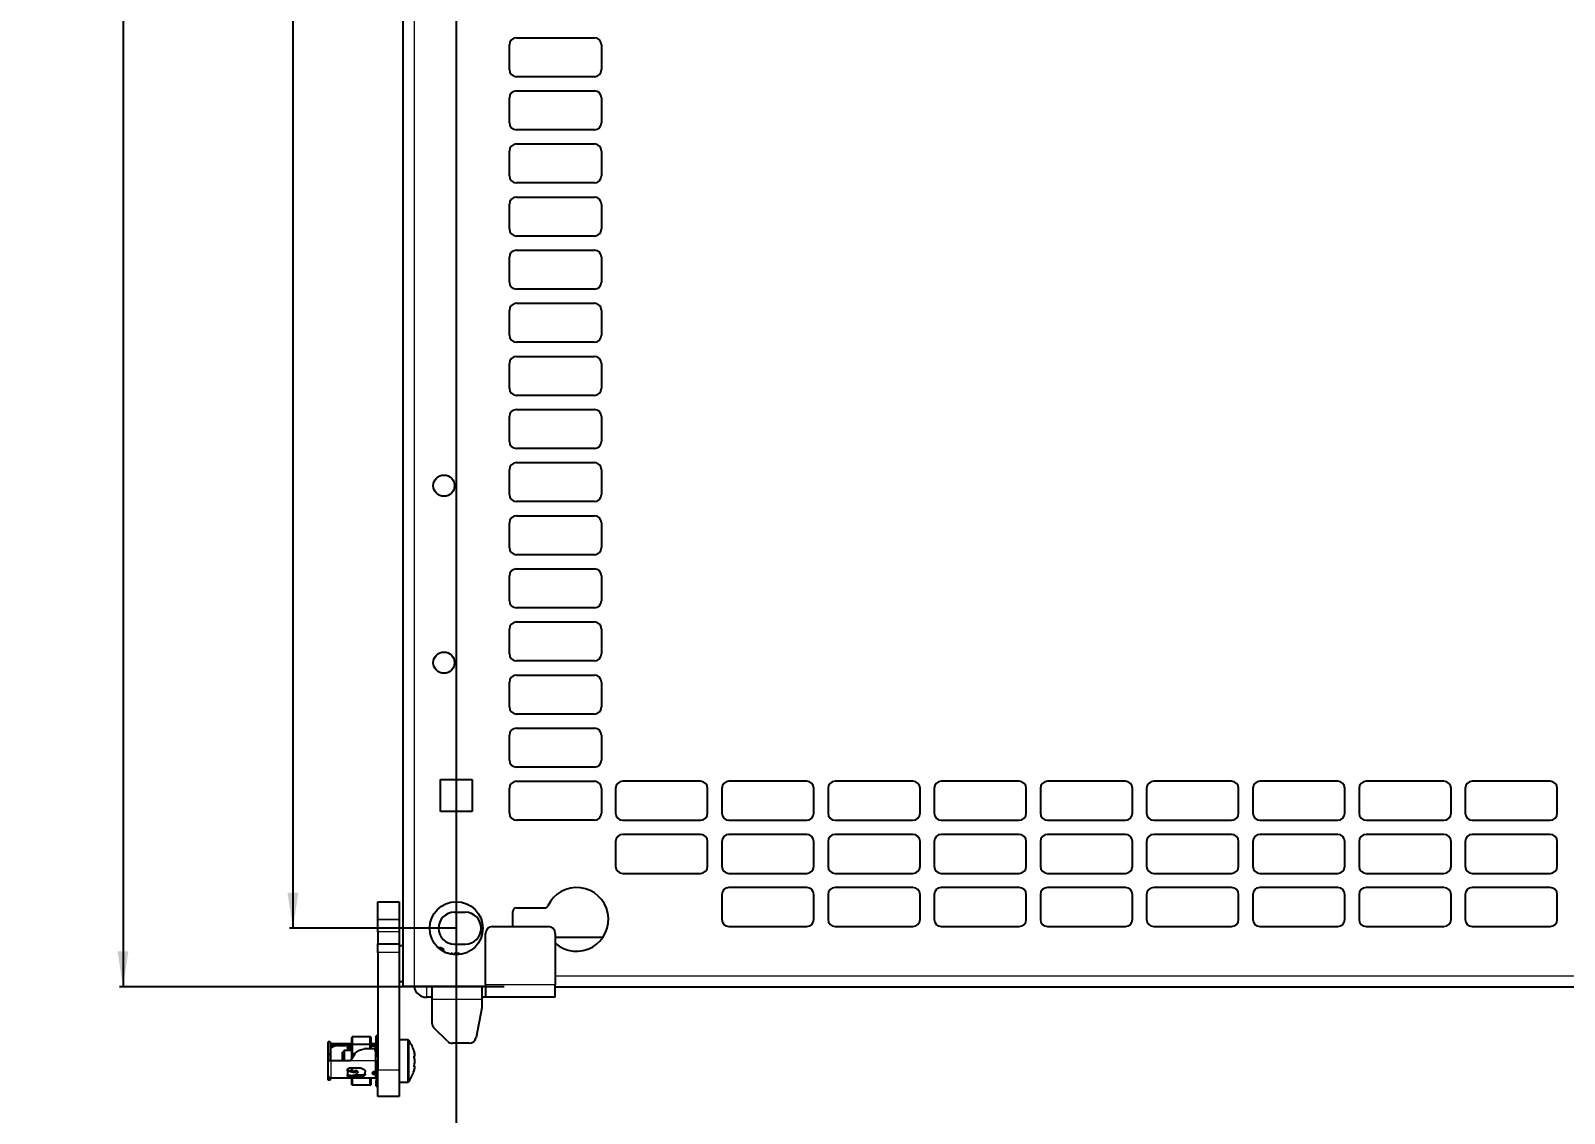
# Model space of a CAD drawing. Header units: millimetres. Extents: x -795 to 1020, y 148 to 1992.
# Drawn here: x -794.8 to -361.6, y 320.4 to 626.1 of the extents above; entities that cross this region are included whole.
import ezdxf

# ---------------------------------------------------------------- set-up
doc = ezdxf.new("R2010")
doc.units = ezdxf.units.MM
doc.layers.add('FORMAT', color=7, linetype='Continuous')
doc.styles.add('SLDTEXTSTYLE0', font='TXT', dxfattribs={"width": 0.75})
doc.dimstyles.new('SLDDIMSTYLE0', dxfattribs={"dimtxt": 20, "dimasz": 10, "dimexe": 0, "dimexo": 0.0625, "dimgap": 5, "dimtad": 2, "dimdec": 1, "dimrnd": 1e-09, "dimzin": 12, "dimdsep": 46, "dimtxsty": 'SLDTEXTSTYLE0', "dimsah": 1, "dimcen": 0.09, "dimadec": 0, "dimazin": 3, "dimtfac": 1, "dimtofl": 0, "dimtmove": 0, "dimatfit": 3, "dimfxl": 0, "dimfrac": 2, "dimtolj": 1, "dimtzin": 12, "dimarcsym": 0})

# ---------------------------------------------------------------- blocks, each defined once
blk = doc.blocks.new('_D')
at = {"layer": 'FORMAT'}
for p, q in [((-661.09, 1839.15), (-769.73, 1839.15)), ((-768.73, 1839.15), (-768.73, 356.13)), ((-661.09, 356.13), (-769.73, 356.13))]:
    blk.add_line(p, q, dxfattribs=at)
for points in [[(-768.73, 1839.15), (-770.27, 1829.15), (-767.2, 1829.15)], [(-768.73, 356.13), (-767.2, 366.13), (-770.27, 366.13)]]:
    blk.add_solid(points, dxfattribs=at)
at = {"layer": 'FORMAT', "insert": (-794.51, 1068.08), "char_height": 20, "attachment_point": 1, "rotation": 90, "style": 'SLDTEXTSTYLE0'}
blk.add_mtext('1483', dxfattribs=at)
blk = doc.blocks.new('_D_4')
at = {"layer": 'FORMAT'}
for p, q in [((-674.58, 1097.63), (-674.58, 282.14)), ((-18.58, 1097.63), (-18.58, 282.14)), ((-674.58, 283.14), (-18.58, 283.14))]:
    blk.add_line(p, q, dxfattribs=at)
for points in [[(-674.58, 283.14), (-664.58, 281.6), (-664.58, 284.68)], [(-18.58, 283.14), (-28.58, 284.68), (-28.58, 281.6)]]:
    blk.add_solid(points, dxfattribs=at)
at = {"layer": 'FORMAT', "insert": (-368.75, 308.92), "char_height": 20, "attachment_point": 1, "style": 'SLDTEXTSTYLE0'}
blk.add_mtext('656', dxfattribs=at)
blk = doc.blocks.new('_D_5')
at = {"layer": 'FORMAT'}
for p, q in [((-674.59, 1822.64), (-721.73, 1822.64)), ((-720.73, 1822.64), (-720.73, 372.64)), ((-674.59, 372.64), (-721.73, 372.64))]:
    blk.add_line(p, q, dxfattribs=at)
for points in [[(-720.73, 1822.64), (-722.27, 1812.64), (-719.2, 1812.64)], [(-720.73, 372.64), (-719.2, 382.64), (-722.27, 382.64)]]:
    blk.add_solid(points, dxfattribs=at)
at = {"layer": 'FORMAT', "insert": (-746.51, 1068.08), "char_height": 20, "attachment_point": 1, "rotation": 90, "style": 'SLDTEXTSTYLE0'}
blk.add_mtext('1450', dxfattribs=at)

msp = doc.modelspace()

# ---------------------------------------------------------------- linework, layer by layer
at = {"color": 7, "linetype": 'Continuous', "lineweight": 25}
for p, q in [((-689.58, 356.14), (-689.58, 1839.14)), ((-657.58, 624.14), (-635.58, 624.14)), ((-659.58, 615.14), (-659.58, 622.14)), ((-633.58, 622.14), (-633.58, 615.14)), ((-635.58, 613.14), (-657.58, 613.14)), ((-659.58, 600.14), (-659.58, 607.14)), ((-657.58, 609.14), (-635.58, 609.14)), ((-633.58, 607.14), (-633.58, 600.14)), ((-635.58, 598.14), (-657.58, 598.14)), ((-657.58, 594.14), (-635.58, 594.14)), ((-659.58, 585.14), (-659.58, 592.14)), ((-633.58, 592.14), (-633.58, 585.14)), ((-635.58, 583.14), (-657.58, 583.14)), ((-659.58, 570.14), (-659.58, 577.14)), ((-657.58, 579.14), (-635.58, 579.14)), ((-633.58, 577.14), (-633.58, 570.14)), ((-635.58, 568.14), (-657.58, 568.14)), ((-657.58, 564.14), (-635.58, 564.14)), ((-659.58, 555.14), (-659.58, 562.14)), ((-633.58, 562.14), (-633.58, 555.14)), ((-635.58, 553.14), (-657.58, 553.14)), ((-659.58, 540.14), (-659.58, 547.14)), ((-657.58, 549.14), (-635.58, 549.14)), ((-633.58, 547.14), (-633.58, 540.14)), ((-635.58, 538.14), (-657.58, 538.14)), ((-657.58, 534.14), (-635.58, 534.14)), ((-659.58, 525.14), (-659.58, 532.14)), ((-633.58, 532.14), (-633.58, 525.14)), ((-635.58, 523.14), (-657.58, 523.14)), ((-659.58, 510.14), (-659.58, 517.14)), ((-657.58, 519.14), (-635.58, 519.14)), ((-633.58, 517.14), (-633.58, 510.14)), ((-635.58, 508.14), (-657.58, 508.14)), ((-657.58, 504.14), (-635.58, 504.14)), ((-659.58, 495.14), (-659.58, 502.14)), ((-633.58, 502.14), (-633.58, 495.14)), ((-635.58, 493.14), (-657.58, 493.14)), ((-659.58, 480.14), (-659.58, 487.14)), ((-657.58, 489.14), (-635.58, 489.14)), ((-633.58, 487.14), (-633.58, 480.14)), ((-635.58, 478.14), (-657.58, 478.14)), ((-657.58, 474.14), (-635.58, 474.14)), ((-659.58, 465.14), (-659.58, 472.14)), ((-633.58, 472.14), (-633.58, 465.14)), ((-635.58, 463.14), (-657.58, 463.14)), ((-659.58, 450.14), (-659.58, 457.14)), ((-657.58, 459.14), (-635.58, 459.14)), ((-633.58, 457.14), (-633.58, 450.14)), ((-635.58, 448.14), (-657.58, 448.14)), ((-659.58, 435.14), (-659.58, 442.14)), ((-657.58, 444.14), (-635.58, 444.14)), ((-633.58, 442.14), (-633.58, 435.14)), ((-635.58, 433.14), (-657.58, 433.14)), ((-657.58, 429.14), (-635.58, 429.14)), ((-659.58, 420.14), (-659.58, 427.14)), ((-633.58, 427.14), (-633.58, 420.14)), ((-635.58, 418.14), (-657.58, 418.14)), ((-679.08, 414.64), (-670.08, 414.64)), ((-679.08, 405.64), (-679.08, 414.64)), ((-670.08, 414.64), (-670.08, 405.64)), ((-659.58, 405.14), (-659.58, 412.14)), ((-657.58, 414.14), (-635.58, 414.14)), ((-633.58, 412.14), (-633.58, 405.14)), ((-629.58, 412.14), (-629.58, 405.14)), ((-605.58, 414.14), (-627.58, 414.14)), ((-603.58, 405.14), (-603.58, 412.14)), ((-599.58, 412.14), (-599.58, 405.14)), ((-575.58, 414.14), (-597.58, 414.14)), ((-573.58, 405.14), (-573.58, 412.14)), ((-569.58, 412.14), (-569.58, 405.14)), ((-545.58, 414.14), (-567.58, 414.14)), ((-543.58, 405.14), (-543.58, 412.14)), ((-539.58, 412.14), (-539.58, 405.14)), ((-515.58, 414.14), (-537.58, 414.14)), ((-513.58, 405.14), (-513.58, 412.14)), ((-509.58, 412.14), (-509.58, 405.14)), ((-485.58, 414.14), (-507.58, 414.14)), ((-483.58, 405.14), (-483.58, 412.14)), ((-479.58, 412.14), (-479.58, 405.14)), ((-455.58, 414.14), (-477.58, 414.14)), ((-453.58, 405.14), (-453.58, 412.14)), ((-449.58, 412.14), (-449.58, 405.14)), ((-425.58, 414.14), (-447.58, 414.14)), ((-423.58, 405.14), (-423.58, 412.14)), ((-419.58, 412.14), (-419.58, 405.14)), ((-395.58, 414.14), (-417.58, 414.14)), ((-393.58, 405.14), (-393.58, 412.14)), ((-389.58, 412.14), (-389.58, 405.14)), ((-365.58, 414.14), (-387.58, 414.14)), ((-363.58, 405.14), (-363.58, 412.14)), ((-670.08, 405.64), (-679.08, 405.64)), ((-635.58, 403.14), (-657.58, 403.14)), ((-627.58, 403.14), (-605.58, 403.14)), ((-597.58, 403.14), (-575.58, 403.14)), ((-567.58, 403.14), (-545.58, 403.14)), ((-537.58, 403.14), (-515.58, 403.14)), ((-507.58, 403.14), (-485.58, 403.14)), ((-477.58, 403.14), (-455.58, 403.14)), ((-447.58, 403.14), (-425.58, 403.14)), ((-417.58, 403.14), (-395.58, 403.14)), ((-387.58, 403.14), (-365.58, 403.14)), ((-605.58, 399.14), (-627.58, 399.14)), ((-575.58, 399.14), (-597.58, 399.14)), ((-545.58, 399.14), (-567.58, 399.14)), ((-515.58, 399.14), (-537.58, 399.14)), ((-485.58, 399.14), (-507.58, 399.14)), ((-455.58, 399.14), (-477.58, 399.14)), ((-425.58, 399.14), (-447.58, 399.14)), ((-395.58, 399.14), (-417.58, 399.14)), ((-365.58, 399.14), (-387.58, 399.14)), ((-629.58, 397.14), (-629.58, 390.14)), ((-603.58, 390.14), (-603.58, 397.14)), ((-599.58, 397.14), (-599.58, 390.14)), ((-573.58, 390.14), (-573.58, 397.14)), ((-569.58, 397.14), (-569.58, 390.14)), ((-543.58, 390.14), (-543.58, 397.14)), ((-539.58, 397.14), (-539.58, 390.14)), ((-513.58, 390.14), (-513.58, 397.14)), ((-509.58, 397.14), (-509.58, 390.14)), ((-483.58, 390.14), (-483.58, 397.14)), ((-479.58, 397.14), (-479.58, 390.14)), ((-453.58, 390.14), (-453.58, 397.14)), ((-449.58, 397.14), (-449.58, 390.14)), ((-423.58, 390.14), (-423.58, 397.14)), ((-419.58, 397.14), (-419.58, 390.14)), ((-393.58, 390.14), (-393.58, 397.14)), ((-389.58, 397.14), (-389.58, 390.14)), ((-363.58, 390.14), (-363.58, 397.14)), ((-627.58, 388.14), (-605.58, 388.14)), ((-597.58, 388.14), (-575.58, 388.14)), ((-567.58, 388.14), (-545.58, 388.14)), ((-537.58, 388.14), (-515.58, 388.14)), ((-507.58, 388.14), (-485.58, 388.14)), ((-477.58, 388.14), (-455.58, 388.14)), ((-447.58, 388.14), (-425.58, 388.14)), ((-417.58, 388.14), (-395.58, 388.14)), ((-387.58, 388.14), (-365.58, 388.14)), ((-599.58, 382.14), (-599.58, 375.14)), ((-575.58, 384.14), (-597.58, 384.14)), ((-573.58, 375.14), (-573.58, 382.14)), ((-569.58, 382.14), (-569.58, 375.14)), ((-545.58, 384.14), (-567.58, 384.14)), ((-543.58, 375.14), (-543.58, 382.14)), ((-539.58, 382.14), (-539.58, 375.14)), ((-515.58, 384.14), (-537.58, 384.14)), ((-513.58, 375.14), (-513.58, 382.14)), ((-509.58, 382.14), (-509.58, 375.14)), ((-485.58, 384.14), (-507.58, 384.14)), ((-483.58, 375.14), (-483.58, 382.14)), ((-479.58, 382.14), (-479.58, 375.14)), ((-455.58, 384.14), (-477.58, 384.14)), ((-453.58, 375.14), (-453.58, 382.14)), ((-449.58, 382.14), (-449.58, 375.14)), ((-425.58, 384.14), (-447.58, 384.14)), ((-423.58, 375.14), (-423.58, 382.14)), ((-419.58, 382.14), (-419.58, 375.14)), ((-395.58, 384.14), (-417.58, 384.14)), ((-393.58, 375.14), (-393.58, 382.14)), ((-389.58, 382.14), (-389.58, 375.14)), ((-365.58, 384.14), (-387.58, 384.14)), ((-363.58, 375.14), (-363.58, 382.14)), ((-696.73, 380.14), (-690.73, 380.14)), ((-696.73, 375.14), (-696.73, 380.14)), ((-690.73, 380.14), (-690.73, 375.14)), ((-675.08, 377.14), (-672.08, 377.14)), ((-658.58, 373.14), (-658.58, 377.38)), ((-657.58, 378.38), (-649.64, 378.38)), ((-696.73, 375.14), (-696.73, 375.13)), ((-696.73, 371.6), (-696.73, 375.13)), ((-690.73, 375.14), (-690.73, 375.13)), ((-690.73, 375.13), (-690.73, 371.6)), ((-664.33, 373.14), (-648.63, 373.14)), ((-597.58, 373.14), (-575.58, 373.14)), ((-567.58, 373.14), (-545.58, 373.14)), ((-537.58, 373.14), (-515.58, 373.14)), ((-507.58, 373.14), (-485.58, 373.14)), ((-477.58, 373.14), (-455.58, 373.14)), ((-447.58, 373.14), (-425.58, 373.14)), ((-417.58, 373.14), (-395.58, 373.14)), ((-387.58, 373.14), (-365.58, 373.14)), ((-696.73, 371.6), (-696.73, 368.25)), ((-696.73, 368.25), (-690.73, 368.25)), ((-696.73, 365.75), (-696.73, 368.25)), ((-690.73, 371.6), (-690.73, 368.25)), ((-690.73, 368.25), (-690.73, 365.75)), ((-666.33, 356.74), (-666.33, 371.14)), ((-646.63, 371.14), (-646.63, 356.74)), ((-646.63, 370.13), (-633.1, 370.13)), ((-696.73, 365.75), (-696.73, 332.64)), ((-689.58, 367.64), (-690.73, 367.64)), ((-690.73, 365.75), (-690.73, 332.64)), ((-678.95, 367.14), (-679.68, 367.14)), ((-678.08, 366.64), (-678.95, 367.14)), ((-678.95, 366.54), (-678.95, 367.14)), ((-678.08, 366.01), (-678.08, 366.64)), ((-676.95, 365.64), (-677.02, 365.55)), ((-676.81, 365.64), (-676.95, 365.64)), ((-676.95, 365.52), (-676.95, 365.64)), ((-676.67, 365.44), (-676.81, 365.64)), ((-676.81, 365.48), (-676.81, 365.64)), ((-675.95, 365.64), (-676.18, 365.31)), ((-675.81, 365.64), (-675.95, 365.64)), ((-675.95, 365.27), (-675.95, 365.64)), ((-675.5, 365.2), (-675.81, 365.64)), ((-675.81, 365.24), (-675.81, 365.64)), ((-674.95, 365.64), (-675.28, 365.17)), ((-675.08, 368.14), (-672.08, 368.14)), ((-674.81, 365.64), (-674.95, 365.64)), ((-674.95, 365.15), (-674.95, 365.64)), ((-674.46, 365.14), (-674.81, 365.64)), ((-674.81, 365.14), (-674.81, 365.64)), ((-673.95, 365.64), (-674.3, 365.14)), ((-673.83, 365.64), (-673.95, 365.64)), ((-673.95, 365.17), (-673.95, 365.64)), ((-673.58, 365.39), (-673.83, 365.64)), ((-673.83, 365.18), (-673.83, 365.64)), ((-673.58, 365.21), (-673.58, 365.39)), ((-690.73, 357.64), (-689.58, 357.64)), ((-686.48, 356.14), (-689.58, 356.14)), ((-681.48, 356.14), (-686.48, 356.14)), ((-681.48, 356.14), (-681.48, 352.54)), ((-667.33, 356.14), (-681.48, 356.14)), ((-667.33, 356.14), (-667.33, 352.54)), ((-666.33, 356.14), (-667.33, 356.14)), ((-666.33, 356.74), (-666.33, 353.14)), ((-646.63, 353.14), (-646.63, 356.74)), ((-646.63, 356.13), (-46.03, 356.13)), ((-681.48, 353.14), (-682.98, 353.14)), ((-681.48, 352.54), (-681.48, 345.97)), ((-666.33, 353.14), (-667.33, 353.14)), ((-667.33, 352.54), (-667.33, 350.14)), ((-646.63, 353.14), (-666.33, 353.14)), ((-667.33, 350.14), (-669.01, 341.75)), ((-677.07, 340.72), (-680.9, 344.55)), ((-710.23, 340.57), (-710.73, 340.57)), ((-710.73, 336.96), (-710.73, 340.57)), ((-710.23, 340.57), (-710.23, 336.96)), ((-708.03, 339.99), (-710.03, 339.99)), ((-709.53, 339.53), (-710.03, 339.53)), ((-710.03, 339.53), (-710.03, 339.08)), ((-710.03, 339.08), (-709.53, 339.08)), ((-709.53, 339.08), (-709.53, 339.53)), ((-708.03, 339.49), (-708.03, 339.99)), ((-704.13, 339.99), (-708.03, 339.99)), ((-708.03, 339.49), (-704.13, 339.49)), ((-706.23, 338.14), (-706.73, 337.64)), ((-704.13, 338.14), (-706.23, 338.14)), ((-706.23, 338.14), (-706.23, 335.14)), ((-705.33, 338.84), (-705.33, 338.68)), ((-705.33, 338.68), (-704.13, 338.8)), ((-705.33, 338.68), (-705.33, 338.14)), ((-704.83, 339.08), (-704.13, 339.08)), ((-704.02, 341.98), (-704.13, 341.76)), ((-704.13, 339.81), (-704.13, 341.76)), ((-704.02, 339.83), (-704.13, 339.81)), ((-704.13, 337.14), (-704.13, 339.81)), ((-704.02, 341.98), (-704.02, 339.83)), ((-698.93, 341.98), (-704.02, 341.98)), ((-704.02, 339.83), (-704.02, 337.14)), ((-698.93, 339.83), (-704.02, 339.83)), ((-700.33, 338.64), (-698.18, 338.64)), ((-698.93, 339.83), (-698.93, 341.98)), ((-698.73, 341.85), (-698.93, 341.98)), ((-698.93, 338.64), (-698.93, 339.83)), ((-698.73, 339.82), (-698.93, 339.83)), ((-698.73, 341.85), (-698.73, 339.82)), ((-697.43, 339.99), (-698.73, 339.99)), ((-698.73, 339.82), (-698.73, 338.64)), ((-698.73, 339.49), (-697.43, 339.49)), ((-697.53, 339.29), (-698.73, 339.29)), ((-697.53, 339.29), (-697.53, 338.26)), ((-697.53, 338.59), (-697.43, 338.59)), ((-697.23, 338.14), (-697.48, 338.14)), ((-696.73, 342.24), (-697.23, 342.24)), ((-697.23, 336.98), (-697.23, 342.24)), ((-688.41, 341.14), (-690.73, 341.14)), ((-670.97, 340.14), (-675.66, 340.14)), ((-710.23, 336.96), (-710.73, 336.96)), ((-710.73, 335.27), (-710.73, 336.96)), ((-710.23, 335.27), (-710.73, 335.27)), ((-710.73, 335.14), (-710.73, 335.27)), ((-710.03, 335.14), (-710.73, 335.14)), ((-710.73, 330.99), (-710.73, 335.14)), ((-710.23, 336.96), (-710.23, 335.27)), ((-710.23, 335.27), (-710.23, 335.14)), ((-704.43, 335.14), (-710.03, 335.14)), ((-706.73, 335.14), (-706.73, 337.64)), ((-703.28, 337.14), (-704.43, 335.14)), ((-704.02, 337.14), (-704.13, 337.14)), ((-704.13, 335.66), (-704.13, 337.14)), ((-703.28, 337.14), (-704.02, 337.14)), ((-704.02, 337.14), (-704.02, 335.86)), ((-697.43, 337.89), (-697.43, 335.14)), ((-697.23, 336.58), (-697.43, 336.59)), ((-697.23, 335.14), (-697.43, 335.14)), ((-697.23, 336.45), (-697.23, 336.98)), ((-697.23, 336.98), (-696.73, 336.98)), ((-696.73, 336.45), (-697.23, 336.45)), ((-697.23, 330.82), (-697.23, 335.14)), ((-697.23, 335.14), (-696.73, 335.14)), ((-686.38, 333.61), (-686.53, 333.61)), ((-686.34, 336.99), (-686.31, 336.99)), ((-710.73, 329.71), (-710.73, 330.99)), ((-710.23, 329.71), (-710.73, 329.71)), ((-710.23, 330.32), (-710.23, 329.71)), ((-708.03, 330.29), (-710.03, 330.29)), ((-697.43, 330.29), (-708.03, 330.29)), ((-705.33, 332.32), (-705.33, 332.65)), ((-705.33, 332.32), (-705.33, 331.19)), ((-705.33, 330.98), (-705.33, 331.19)), ((-701.53, 333.09), (-704.83, 333.09)), ((-701.53, 330.74), (-704.83, 330.74)), ((-704.13, 332.37), (-704.13, 333.09)), ((-704.13, 328.52), (-704.13, 330.29)), ((-704.02, 333.09), (-704.02, 332.32)), ((-704.02, 330.29), (-704.02, 328.29)), ((-703.25, 331.2), (-701.53, 331.2)), ((-702.45, 332.08), (-702.68, 332.38)), ((-702.41, 331.95), (-702.41, 331.92)), ((-700.33, 331.39), (-700.33, 332.07)), ((-698.93, 328.29), (-698.93, 330.29)), ((-698.73, 330.29), (-698.73, 328.43)), ((-698.23, 331.65), (-698.23, 331.77)), ((-697.68, 332.19), (-697.43, 332.19)), ((-697.68, 331.69), (-697.43, 331.69)), ((-697.68, 331.29), (-697.43, 331.29)), ((-697.53, 332.19), (-697.53, 331.69)), ((-697.53, 332.14), (-697.27, 332.14)), ((-696.73, 330.82), (-697.23, 330.82)), ((-697.23, 330.82), (-697.23, 329.51)), ((-697.23, 328.04), (-697.23, 329.51)), ((-696.73, 329.51), (-697.23, 329.51)), ((-696.73, 325.14), (-696.73, 332.64)), ((-690.73, 332.64), (-690.73, 325.14)), ((-704.13, 328.52), (-704.02, 328.29)), ((-698.93, 328.29), (-704.02, 328.29)), ((-698.93, 328.29), (-698.73, 328.43)), ((-697.23, 328.04), (-696.73, 328.04)), ((-690.73, 325.14), (-696.73, 325.14)), ((-690.73, 329.14), (-688.41, 329.14))]:
    msp.add_line(p, q, dxfattribs=at)
at = {"color": 8, "linetype": 'Continuous', "lineweight": 18}
for p, q in [((-686.48, 1839.14), (-686.48, 356.14)), ((-690.73, 375.14), (-696.73, 375.14)), ((-696.73, 375.13), (-690.73, 375.13)), ((-690.73, 371.6), (-696.73, 371.6)), ((-690.73, 365.75), (-696.73, 365.75)), ((-682.98, 356.14), (-682.98, 353.14)), ((-666.33, 356.74), (-646.63, 356.74)), ((-646.63, 359.23), (-46.03, 359.23)), ((-667.33, 352.54), (-681.48, 352.54)), ((-710.03, 339.08), (-710.03, 335.14)), ((-697.43, 338.59), (-697.43, 339.49)), ((-688.41, 341.14), (-688.41, 334.87)), ((-687.97, 340.91), (-687.97, 334.88)), ((-710.03, 335.14), (-710.03, 330.29)), ((-697.43, 335.14), (-704.43, 335.14)), ((-697.43, 332.19), (-697.43, 335.14)), ((-688.41, 334.87), (-688.41, 329.14)), ((-687.97, 334.88), (-687.97, 329.37)), ((-704.83, 331.2), (-704.83, 330.74)), ((-701.53, 330.74), (-701.53, 331.2)), ((-697.68, 331.69), (-697.68, 331.29)), ((-697.43, 330.29), (-697.43, 331.29)), ((-696.73, 332.64), (-690.73, 332.64))]:
    msp.add_line(p, q, dxfattribs=at)
at = {"color": 7, "linetype": 'Continuous', "lineweight": 25, "flags": 128}
for points in [[(-710.03, 339.99), (-710.17, 339.98), (-710.23, 339.96)], [(-697.23, 339.52), (-697.3, 339.5), (-697.43, 339.49)], [(-697.23, 338.61), (-697.3, 338.6), (-697.43, 338.59)], [(-686.32, 337.04), (-686.43, 337.56), (-686.5, 337.81)], [(-697.53, 332.01), (-697.49, 332.1), (-697.48, 332.14)], [(-697.23, 332.06), (-697.24, 332.09), (-697.25, 332.11), (-697.27, 332.13), (-697.29, 332.15), (-697.32, 332.17), (-697.36, 332.18), (-697.39, 332.18), (-697.43, 332.19)], [(-697.23, 331.66), (-697.3, 331.68), (-697.43, 331.69)], [(-686.5, 332.44), (-686.43, 332.71), (-686.32, 333.22)]]:
    msp.add_lwpolyline(points, dxfattribs=at)
at = {"color": 7, "linetype": 'Continuous', "lineweight": 25}
for centre, radius in [((-678.08, 497.64), 3), ((-678.08, 447.64), 3), ((-674.58, 372.64), 7.5)]:
    msp.add_circle(centre, radius, dxfattribs=at)
for centre, radius, start, end in [((-657.58, 622.14), 2, 90, 180), ((-635.58, 622.14), 2, 0, 90), ((-657.58, 615.14), 2, 180, 270), ((-635.58, 615.14), 2, 270, 0), ((-657.58, 607.14), 2, 90, 180), ((-635.58, 607.14), 2, 0, 90), ((-657.58, 600.14), 2, 180, 270), ((-635.58, 600.14), 2, 270, 0), ((-657.58, 592.14), 2, 90, 180), ((-635.58, 592.14), 2, 0, 90), ((-657.58, 585.14), 2, 180, 270), ((-635.58, 585.14), 2, 270, 0), ((-657.58, 577.14), 2, 90, 180), ((-635.58, 577.14), 2, 0, 90), ((-657.58, 570.14), 2, 180, 270), ((-635.58, 570.14), 2, 270, 0), ((-657.58, 562.14), 2, 90, 180), ((-635.58, 562.14), 2, 0, 90), ((-657.58, 555.14), 2, 180, 270), ((-635.58, 555.14), 2, 270, 0), ((-657.58, 547.14), 2, 90, 180), ((-635.58, 547.14), 2, 0, 90), ((-657.58, 540.14), 2, 180, 270), ((-635.58, 540.14), 2, 270, 0), ((-657.58, 532.14), 2, 90, 180), ((-635.58, 532.14), 2, 0, 90), ((-657.58, 525.14), 2, 180, 270), ((-635.58, 525.14), 2, 270, 0), ((-657.58, 517.14), 2, 90, 180), ((-635.58, 517.14), 2, 0, 90), ((-657.58, 510.14), 2, 180, 270), ((-635.58, 510.14), 2, 270, 0), ((-657.58, 502.14), 2, 90, 180), ((-635.58, 502.14), 2, 0, 90), ((-657.58, 495.14), 2, 180, 270), ((-635.58, 495.14), 2, 270, 0), ((-657.58, 487.14), 2, 90, 180), ((-635.58, 487.14), 2, 0, 90), ((-657.58, 480.14), 2, 180, 270), ((-635.58, 480.14), 2, 270, 0), ((-657.58, 472.14), 2, 90, 180), ((-635.58, 472.14), 2, 0, 90), ((-657.58, 465.14), 2, 180, 270), ((-635.58, 465.14), 2, 270, 0), ((-657.58, 457.14), 2, 90, 180), ((-635.58, 457.14), 2, 0, 90), ((-657.58, 450.14), 2, 180, 270), ((-635.58, 450.14), 2, 270, 0), ((-657.58, 442.14), 2, 90, 180), ((-635.58, 442.14), 2, 0, 90), ((-657.58, 435.14), 2, 180, 270), ((-635.58, 435.14), 2, 270, 0), ((-657.58, 427.14), 2, 90, 180), ((-635.58, 427.14), 2, 0, 90), ((-657.58, 420.14), 2, 180, 270), ((-635.58, 420.14), 2, 270, 0), ((-657.58, 412.14), 2, 90, 180), ((-635.58, 412.14), 2, 0, 90), ((-627.58, 412.14), 2, 90, 180), ((-605.58, 412.14), 2, 0, 90), ((-597.58, 412.14), 2, 90, 180), ((-575.58, 412.14), 2, 0, 90), ((-567.58, 412.14), 2, 90, 180), ((-545.58, 412.14), 2, 0, 90), ((-537.58, 412.14), 2, 90, 180), ((-515.58, 412.14), 2, 0, 90), ((-507.58, 412.14), 2, 90, 180), ((-485.58, 412.14), 2, 0, 90), ((-477.58, 412.14), 2, 90, 180), ((-455.58, 412.14), 2, 0, 90), ((-447.58, 412.14), 2, 90, 180), ((-425.58, 412.14), 2, 0, 90), ((-417.58, 412.14), 2, 90, 180), ((-395.58, 412.14), 2, 0, 90), ((-387.58, 412.14), 2, 90, 180), ((-365.58, 412.14), 2, 0, 90), ((-657.58, 405.14), 2, 180, 270), ((-635.58, 405.14), 2, 270, 0), ((-627.58, 405.14), 2, 180, 270), ((-605.58, 405.14), 2, 270, 0), ((-597.58, 405.14), 2, 180, 270), ((-575.58, 405.14), 2, 270, 0), ((-567.58, 405.14), 2, 180, 270), ((-545.58, 405.14), 2, 270, 0), ((-537.58, 405.14), 2, 180, 270), ((-515.58, 405.14), 2, 270, 0), ((-507.58, 405.14), 2, 180, 270), ((-485.58, 405.14), 2, 270, 0), ((-477.58, 405.14), 2, 180, 270), ((-455.58, 405.14), 2, 270, 0), ((-447.58, 405.14), 2, 180, 270), ((-425.58, 405.14), 2, 270, 0), ((-417.58, 405.14), 2, 180, 270), ((-395.58, 405.14), 2, 270, 0), ((-387.58, 405.14), 2, 180, 270), ((-365.58, 405.14), 2, 270, 0), ((-627.58, 397.14), 2, 90, 180), ((-605.58, 397.14), 2, 0, 90), ((-597.58, 397.14), 2, 90, 180), ((-575.58, 397.14), 2, 0, 90), ((-567.58, 397.14), 2, 90, 180), ((-545.58, 397.14), 2, 0, 90), ((-537.58, 397.14), 2, 90, 180), ((-515.58, 397.14), 2, 0, 90), ((-507.58, 397.14), 2, 90, 180), ((-485.58, 397.14), 2, 0, 90), ((-477.58, 397.14), 2, 90, 180), ((-455.58, 397.14), 2, 0, 90), ((-447.58, 397.14), 2, 90, 180), ((-425.58, 397.14), 2, 0, 90), ((-417.58, 397.14), 2, 90, 180), ((-395.58, 397.14), 2, 0, 90), ((-387.58, 397.14), 2, 90, 180), ((-365.58, 397.14), 2, 0, 90), ((-627.58, 390.14), 2, 180, 270), ((-605.58, 390.14), 2, 270, 0), ((-597.58, 390.14), 2, 180, 270), ((-575.58, 390.14), 2, 270, 0), ((-567.58, 390.14), 2, 180, 270), ((-545.58, 390.14), 2, 270, 0), ((-537.58, 390.14), 2, 180, 270), ((-515.58, 390.14), 2, 270, 0), ((-507.58, 390.14), 2, 180, 270), ((-485.58, 390.14), 2, 270, 0), ((-477.58, 390.14), 2, 180, 270), ((-455.58, 390.14), 2, 270, 0), ((-447.58, 390.14), 2, 180, 270), ((-425.58, 390.14), 2, 270, 0), ((-417.58, 390.14), 2, 180, 270), ((-395.58, 390.14), 2, 270, 0), ((-387.58, 390.14), 2, 180, 270), ((-365.58, 390.14), 2, 270, 0), ((-640.58, 375.13), 9, 227.7612, 154.8493), ((-597.58, 382.14), 2, 90, 180), ((-575.58, 382.14), 2, 0, 90), ((-567.58, 382.14), 2, 90, 180), ((-545.58, 382.14), 2, 0, 90), ((-537.58, 382.14), 2, 90, 180), ((-515.58, 382.14), 2, 0, 90), ((-507.58, 382.14), 2, 90, 180), ((-485.58, 382.14), 2, 0, 90), ((-477.58, 382.14), 2, 90, 180), ((-455.58, 382.14), 2, 0, 90), ((-447.58, 382.14), 2, 90, 180), ((-425.58, 382.14), 2, 0, 90), ((-417.58, 382.14), 2, 90, 180), ((-395.58, 382.14), 2, 0, 90), ((-387.58, 382.14), 2, 90, 180), ((-365.58, 382.14), 2, 0, 90), ((-675.08, 372.64), 4.5, 90, 270), ((-672.08, 372.64), 4.5, 270, 90), ((-657.58, 377.38), 1, 90, 180), ((-649.64, 379.38), 1, 270, 334.8493), ((-664.33, 371.14), 2, 90, 180), ((-648.63, 371.14), 2, 0, 90), ((-597.58, 375.14), 2, 180, 270), ((-575.58, 375.14), 2, 270, 0), ((-567.58, 375.14), 2, 180, 270), ((-545.58, 375.14), 2, 270, 0), ((-537.58, 375.14), 2, 180, 270), ((-515.58, 375.14), 2, 270, 0), ((-507.58, 375.14), 2, 180, 270), ((-485.58, 375.14), 2, 270, 0), ((-477.58, 375.14), 2, 180, 270), ((-455.58, 375.14), 2, 270, 0), ((-447.58, 375.14), 2, 180, 270), ((-425.58, 375.14), 2, 270, 0), ((-417.58, 375.14), 2, 180, 270), ((-395.58, 375.14), 2, 270, 0), ((-387.58, 375.14), 2, 180, 270), ((-365.58, 375.14), 2, 270, 0), ((-682.98, 356.74), 3.6, 189.5941, 270), ((-679.48, 345.97), 2, 180, 225), ((-710.03, 339.29), 0.2, 90, 180), ((-700.33, 337.89), 0.75, 90, 105.0484), ((-698.18, 337.89), 0.75, 0, 90), ((-697.43, 340.19), 0.2, 270, 0), ((-697.33, 338.22), 0.0996, 305.5332, 356.0721), ((-688.41, 340.6), 0.54, 35.2515, 90), ((-696.13, 335.14), 10, 15.4963, 35.2515), ((-675.66, 342.14), 2, 225, 270), ((-670.97, 342.14), 2, 270, 348.6901), ((-710.03, 330.99), 0.7, 180, 270), ((-697.41, 331.11), 0.183, 7.3339, 95.8124), ((-697.43, 330.09), 0.2, 0, 90), ((-688.41, 329.68), 0.54, 270, 324.7485), ((-696.13, 335.14), 10, 324.7485, 344.3485)]:
    msp.add_arc(centre, radius, start, end, dxfattribs=at)
for points, knots in [([(-710.03, 339.99), (-710.03, 339.96), (-710.03, 339.9), (-710.03, 339.65), (-710.03, 339.53)], [0, 0, 0, 0, 0.559866, 1, 1, 1, 1]), ([(-708.03, 339.99), (-708.31, 339.96), (-708.81, 339.9), (-709.31, 339.65), (-709.53, 339.53)], [0, 0, 0, 0, 0.559911, 1, 1, 1, 1]), ([(-708.03, 339.49), (-708.31, 339.46), (-708.81, 339.42), (-709.31, 339.19), (-709.53, 339.08)], [0, 0, 0, 0, 0.559868, 1, 1, 1, 1]), ([(-705.33, 338.84), (-705.33, 338.87), (-705.32, 338.93), (-705.23, 339), (-705.11, 339.05), (-704.96, 339.08), (-704.87, 339.08), (-704.83, 339.08)], [0, 0, 0, 0, 0.214295, 0.42863, 0.64223, 0.856153, 1, 1, 1, 1]), ([(-703.28, 337.14), (-703.11, 337.35), (-702.76, 337.8), (-701.78, 338.27), (-701.01, 338.48), (-700.53, 338.61)], [0, 0, 0, 0, 0.254027, 0.526591, 1, 1, 1, 1]), ([(-686.53, 332.34), (-686.53, 332.34), (-686.53, 332.34), (-686.52, 332.37), (-686.48, 332.52), (-686.4, 332.84), (-686.33, 333.21), (-686.3, 333.48), (-686.33, 333.64), (-686.4, 333.6), (-686.48, 333.57), (-686.51, 333.58), (-686.53, 333.59), (-686.53, 333.62), (-686.53, 333.64), (-686.53, 333.67), (-686.52, 333.73), (-686.46, 333.97), (-686.37, 334.33), (-686.31, 334.82), (-686.31, 335.32), (-686.37, 335.75), (-686.45, 336.07), (-686.51, 336.28), (-686.53, 336.36), (-686.53, 336.4), (-686.53, 336.43), (-686.53, 336.45), (-686.52, 336.48), (-686.48, 336.52), (-686.4, 336.5), (-686.33, 336.54), (-686.3, 336.69), (-686.33, 337), (-686.4, 337.4), (-686.48, 337.74), (-686.52, 337.88), (-686.53, 337.92), (-686.53, 337.94), (-686.53, 337.94), (-686.53, 337.93), (-686.52, 337.9), (-686.48, 337.76), (-686.45, 337.63), (-686.43, 337.53)], [0, 0, 0, 0, 0.002669, 0.006422, 0.016822, 0.063309, 0.118617, 0.153644, 0.188957, 0.265945, 0.291246, 0.303925, 0.310299, 0.31305, 0.315831, 0.318218, 0.322425, 0.335452, 0.396277, 0.457638, 0.493644, 0.54503, 0.602606, 0.617005, 0.624239, 0.627149, 0.630093, 0.632606, 0.636406, 0.647212, 0.695726, 0.751897, 0.78647, 0.821241, 0.889001, 0.922439, 0.936242, 0.940574, 0.943357, 0.945726, 0.94809, 0.952284, 0.965237, 1, 1, 1, 1]), ([(-697.23, 337.91), (-697.23, 337.9), (-697.24, 337.88), (-697.25, 337.86), (-697.29, 337.83), (-697.37, 337.82), (-697.42, 337.81), (-697.45, 337.8)], [0, 0, 0, 0, 0.187462, 0.362386, 0.517277, 0.750642, 1, 1, 1, 1]), ([(-697.23, 336.85), (-697.23, 336.84), (-697.24, 336.82), (-697.25, 336.8), (-697.29, 336.78), (-697.36, 336.78), (-697.41, 336.79), (-697.43, 336.79)], [0, 0, 0, 0, 0.195302, 0.377541, 0.538909, 0.761383, 1, 1, 1, 1]), ([(-686.31, 337), (-686.31, 336.99), (-686.3, 336.99), (-686.32, 337.04), (-686.32, 337.04)], [0, 0, 0, 0, 0.963374, 1, 1, 1, 1]), ([(-705.33, 332.65), (-705.33, 332.7), (-705.32, 332.79), (-705.23, 332.93), (-705.11, 333.03), (-704.96, 333.08), (-704.87, 333.09), (-704.83, 333.09)], [0, 0, 0, 0, 0.214373, 0.428779, 0.642592, 0.856666, 1, 1, 1, 1]), ([(-705.33, 332.61), (-704.9, 332.52), (-704.31, 332.38), (-703.5, 332.27), (-703.21, 332.39), (-703.06, 332.45)], [0, 0, 0, 0, 0.56666, 0.780905, 1, 1, 1, 1]), ([(-705.33, 332.32), (-704.83, 332.21), (-704.16, 332.07), (-703.27, 331.96), (-702.96, 332.08), (-702.81, 332.14)], [0, 0, 0, 0, 0.587693, 0.790818, 1, 1, 1, 1]), ([(-705.33, 331.19), (-704.83, 331.13), (-704.16, 331.04), (-703.27, 331.15), (-702.96, 331.32), (-702.81, 331.41)], [0, 0, 0, 0, 0.587693, 0.790818, 1, 1, 1, 1]), ([(-704.83, 330.74), (-704.89, 330.75), (-705, 330.75), (-705.15, 330.79), (-705.26, 330.84), (-705.32, 330.91), (-705.33, 330.96), (-705.33, 330.98)], [0, 0, 0, 0, 0.214445, 0.428893, 0.643239, 0.857188, 1, 1, 1, 1]), ([(-703.06, 332.45), (-703.01, 332.46), (-702.91, 332.48), (-702.8, 332.47), (-702.75, 332.44), (-702.72, 332.42)], [0, 0, 0, 0, 0.369126, 0.738256, 1, 1, 1, 1]), ([(-702.41, 331.95), (-702.41, 331.98), (-702.42, 332.06), (-702.5, 332.14), (-702.61, 332.17), (-702.72, 332.17), (-702.79, 332.15), (-702.81, 332.14)], [0, 0, 0, 0, 0.2258834, 0.4517668, 0.6776501, 0.9035238, 1, 1, 1, 1]), ([(-702.81, 331.41), (-702.76, 331.43), (-702.66, 331.49), (-702.54, 331.6), (-702.45, 331.73), (-702.41, 331.84), (-702.41, 331.9), (-702.41, 331.92)], [0, 0, 0, 0, 0.225867, 0.451734, 0.677598, 0.903479, 1, 1, 1, 1]), ([(-702.69, 332.38), (-702.7, 332.39), (-702.71, 332.41), (-702.72, 332.42), (-702.72, 332.42)], [0, 0, 0, 0, 0.872289, 1, 1, 1, 1]), ([(-701.53, 333.09), (-701.4, 333.08), (-701.13, 333.05), (-700.77, 332.87), (-700.5, 332.6), (-700.35, 332.32), (-700.34, 332.14), (-700.33, 332.07)], [0, 0, 0, 0, 0.213238, 0.42649, 0.63916, 0.849598, 1, 1, 1, 1]), ([(-701.53, 331.2), (-701.4, 331.2), (-701.13, 331.21), (-700.77, 331.3), (-700.5, 331.46), (-700.35, 331.65), (-700.34, 331.79), (-700.33, 331.86)], [0, 0, 0, 0, 0.212875, 0.425767, 0.637937, 0.847353, 1, 1, 1, 1]), ([(-700.33, 331.39), (-700.35, 331.3), (-700.37, 331.14), (-700.57, 330.95), (-700.87, 330.82), (-701.21, 330.75), (-701.44, 330.75), (-701.53, 330.74)], [0, 0, 0, 0, 0.212833, 0.42585, 0.635542, 0.846587, 1, 1, 1, 1]), ([(-698.23, 331.77), (-698.23, 331.81), (-698.22, 331.9), (-698.12, 332.03), (-697.98, 332.13), (-697.83, 332.18), (-697.72, 332.18), (-697.68, 332.19)], [0, 0, 0, 0, 0.214305, 0.42865, 0.642279, 0.856223, 1, 1, 1, 1]), ([(-697.68, 331.29), (-697.75, 331.3), (-697.87, 331.3), (-698.03, 331.36), (-698.16, 331.45), (-698.22, 331.55), (-698.23, 331.62), (-698.23, 331.65)], [0, 0, 0, 0, 0.214393, 0.428789, 0.643061, 0.856854, 1, 1, 1, 1]), ([(-698.19, 331.91), (-698.17, 331.88), (-698.12, 331.81), (-697.98, 331.74), (-697.83, 331.69), (-697.73, 331.69), (-697.68, 331.69)], [0, 0, 0, 0, 0.252501, 0.531568, 0.811143, 1, 1, 1, 1])]:
    msp.add_open_spline(points, degree=3, knots=knots, dxfattribs=at)
at = {"color": 8, "linetype": 'Continuous', "lineweight": 18}
msp.add_open_spline([(-702.81, 332.14), (-702.85, 332.19), (-702.92, 332.28), (-703, 332.38), (-703.04, 332.43), (-703.06, 332.45)], degree=3, knots=[0, 0, 0, 0, 0.502362, 0.815418, 1, 1, 1, 1], dxfattribs=at)

# ---------------------------------------------------------------- dimensions: what is measured, and where the dimension line sits
at = {"layer": 'FORMAT'}
for base, p1, p2, angle, picture, middle in [((-768.73, 356.13), (-661.08, 1839.15), (-661.08, 356.13), 90, '_D', (-768.73, 1097.64)), ((-720.73, 372.64), (-674.58, 1822.64), (-674.58, 372.64), 90, '_D_5', (-720.73, 1097.64)), ((-18.58, 283.14), (-674.58, 1097.64), (-18.58, 1097.64), 0, '_D_4', (-346.58, 283.14))]:
    dim = msp.add_linear_dim(base=base, p1=p1, p2=p2, angle=angle, dimstyle='SLDDIMSTYLE0', dxfattribs=at)
    dim.commit()
    dim.dimension.update_dxf_attribs({"geometry": picture, "text_midpoint": middle, "dimtype": 160})

doc.saveas('drawing.dxf')
